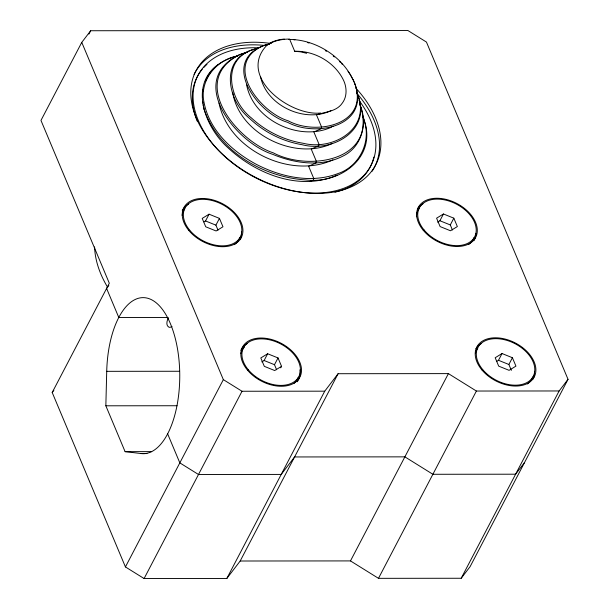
<?xml version="1.0" encoding="UTF-8"?>
<svg xmlns="http://www.w3.org/2000/svg" width="609" height="609" viewBox="0 0 609 609"><rect width="100%" height="100%" fill="white"/><g stroke="black" fill="none" stroke-linecap="round" stroke-linejoin="round"><path stroke-width="0.91" d="M202.477 97.158L202.485 95.666M105.844 405.8L106.72 371.33A78.028 36.548 89.9 0 1 145.186 297.755A78.028 36.548 89.9 0 1 179.708 379.986A78.028 36.548 89.9 0 1 141.242 453.56L125.096 451.65L105.844 405.8L177.052 405.739M202.812 91.251L203.018 89.812M205.256 81.545C207.89 74.785 212.518 68.878 218.258 64.47A89.34 58.852 27.6 0 1 237.814 55.937M168.35 317.791C167.026 320.578 165.511 325.442 168.959 327.223A2.969 2.055 -30.6 0 0 170.36 327.223L172.02 326.515M81.766 42.379L40.97 120.422L109.316 283.231L52.199 392.493L125.431 566.933L144.097 578.55L226.822 578.474L240.182 561.011L338.094 373.713L448.399 373.614L476.398 391.039L559.123 390.963L568.03 379.323L426.452 42.067L407.786 30.45L90.672 30.739L81.766 42.379L223.343 379.635L242.017 391.252L324.742 391.176L338.094 373.713M88.922 34.096L90.672 30.739M204.007 221.889L205.53 220.96L209.062 214.193L219.446 218.387L222.97 226.776L216.111 230.978L205.735 226.792L202.211 218.403L209.062 214.193M218.022 230.187L215.906 225.147L219.446 218.387M125.431 566.933L223.343 379.635M144.097 578.55L242.017 391.252M261.824 361.913L264.116 360.513L267.648 353.753L278.031 357.94L281.548 366.329L280.764 367.836M276.608 369.739L274.492 364.7L278.031 357.94M226.822 578.474L324.742 391.176M437.627 222.148L439.911 220.747L443.451 213.98L453.827 218.174L457.351 226.563L450.5 230.765L440.117 226.578L436.592 218.189L443.451 213.98M452.411 229.974L450.295 224.934L453.827 218.174M240.182 561.011L350.479 560.912L448.399 373.614M350.479 560.912L378.486 578.337L476.398 391.039M496.974 361.236L498.497 360.3L502.037 353.54L512.413 357.727L515.937 366.116L509.078 370.325L498.702 366.131L495.178 357.742L502.037 353.54M511.347 370.363L508.88 364.486L512.413 357.727M378.486 578.337L461.211 578.261L559.123 390.963M568.03 379.323L470.118 566.621L461.211 578.261M108.821 285.53L106.598 288.438L118.801 317.51L167.749 317.464M52.199 392.493L53.866 390.308M524.509 462.566L515.61 474.205L432.885 474.282L404.878 456.857L294.581 456.956L281.221 474.419L198.496 474.495L179.83 462.878L167.62 433.806M218.258 64.47C188.295 85.549 205.69 128.088 228.017 147.812C256.077 174.06 300.031 191.576 337.196 175.072M332.354 126.626L333.1 126.154M267.648 353.753L260.797 357.955L264.314 366.344L274.697 370.538L281.548 366.329M330.923 110.693C304.477 123.353 266.24 105.517 260.485 76.43M331.585 127.083C299.415 142.095 253.367 120.14 246.622 84.879M332.24 143.473C294.832 161.187 238.865 133.752 232.691 92.302M332.895 159.87C290.12 179.625 228.322 149.525 218.989 102.99M238.309 55.312C188.554 81.895 237.434 141.227 273.258 152.836C308.329 171.35 376.012 161.157 361.053 107.93M239.573 54.749C185.745 79.832 235.302 142.346 272.581 154.29C294.611 163.486 321.301 167.361 343.27 155.919C361.19 147.226 367.76 124.472 360.627 106.545M288.818 39.41C315.797 39.349 343.339 56.835 354.019 81.91M320.608 113.023C289.937 116.243 237.304 76.673 266.681 45.469A53.295 35.101 27.6 0 1 289.564 39.067L294.695 51.278C314.792 50.577 335.399 62.567 343.857 80.974C346.947 88.023 347.1 96.877 342.235 103.187C336.374 111.805 325.16 111.713 316.482 114.873L321.605 127.075L321.369 128.636L313.863 131.993L318.987 144.196L318.751 145.757L311.237 149.114L316.368 161.316L316.124 162.877L308.618 166.227L313.742 178.437L313.506 179.998L310.126 181.505M238.545 55.137L242.169 53.721M251.959 50.007C220.001 61.083 230.179 101.528 251.41 117.948C265.691 131.239 283.984 140.192 303.244 143.29C334.501 151.116 372.959 127.068 356.516 92.02M239.847 54.597L247.703 52.039M264.07 45.424C221.493 63.092 259.426 112.284 288.224 120.833C316.17 136.051 369.899 124.548 354.636 83.106M252.126 49.946L257.995 48.103M254.303 49.162C219.202 58.563 227.066 100.394 249.804 118.618C264.116 132.191 282.561 141.379 302.011 144.698C334.143 153.141 373.941 128.362 356.478 92.317M265.09 45.074C219.21 61.265 257.249 113.518 287.539 122.287C315.911 137.672 370.074 126.215 355.009 84.164M242.534 53.622L246.774 52.397M264.116 45.447L269.391 43.909M254.547 49.146L258.353 48.164M265.174 45.112L269.612 44.031M237.419 55.975C216.233 59.735 199.143 80.753 204.061 102.556C209.382 130.349 232.12 151.298 256.1 164.217C280.916 177.112 311.427 183.781 338.322 173.451C358.975 166.379 370.98 142.727 364.593 121.869M106.72 371.33L179.579 371.262M125.096 451.65L151.679 451.627M141.242 453.56L146.921 453.56M294.695 51.278L300.58 51.834L306.685 53.288M293.713 39.684L294.962 39.813M307.72 42.615L309.007 43.033M439.911 220.747L450.295 224.934M205.53 220.96L215.906 225.147M498.497 360.3L508.88 364.486M264.116 360.513L274.492 364.7M325.259 50.593L326.447 51.323M333.26 56.097L334.341 56.949M339.457 61.448L340.423 62.392M341.36 63.344L342.281 64.303M348.043 71.337L350.129 74.458M350.769 75.516L353.053 79.771M353.342 79.939L354.864 84.05M359.645 103.774L360.391 106.126M362.736 115.687L363.999 119.775M362.972 116.646L363.504 118.207M360.155 105.159L360.863 107.519M204.19 109.529C218.486 151.314 263.134 177.036 305.672 179.952C339.807 184.215 377.131 157.602 364.197 120.331M363.756 118.785L364.448 121.336M204.152 109.506L203.162 104.817M202.744 101.726L202.926 103.264M266.506 45.325A53.721 34.089 30.1 0 1 284.312 39.067M373.873 157.069A97.531 64.242 27.6 0 1 334.965 192.208M197.209 121.145A97.531 64.242 27.6 0 1 202.249 69.236M203.924 67.333A97.531 64.242 27.6 0 1 206.961 64.348M358.929 100.34A97.531 64.242 27.6 0 1 329.066 192.048A97.531 64.242 27.6 0 1 200.285 124.822A97.531 64.242 27.6 0 1 258.315 47.822M107.648 287.311A117.035 77.092 27.6 0 1 94.585 246.873M357.361 93.923A101.437 66.815 27.6 0 1 372.145 171.205M194.065 74.465A101.437 66.815 27.6 0 1 264.877 45.477M355.922 88.191A101.437 66.815 27.6 0 1 335.178 191.805A101.437 66.815 27.6 0 1 196.509 118.572A101.437 66.815 27.6 0 1 271.363 43.536M299.917 369.846A32.384 21.33 27.6 0 1 297.207 381.79M240.837 350.304A32.384 21.33 27.6 0 1 247.208 343.575M475.941 348.751A32.384 21.33 27.6 0 1 481.597 343.362M534.504 371.307A32.384 21.33 27.6 0 1 533.172 378.973M182.258 210.752A32.384 21.33 27.6 0 1 188.63 204.023M241.529 231.96A32.384 21.33 27.6 0 1 240.205 239.626M417.355 209.191A32.384 21.33 27.6 0 1 423.011 203.809M475.956 233.384A32.384 21.33 27.6 0 1 473.871 240.761M532.73 376.979A31.211 20.561 27.6 0 1 527.371 383.982M475.37 353.304A31.211 20.561 27.6 0 1 477.852 347.998M298.341 377.192A31.211 20.561 27.6 0 1 294.208 383.244M240.989 353.517A31.211 20.561 27.6 0 1 244.43 347.077M474.145 237.426A31.211 20.561 27.6 0 1 468.793 244.422M416.419 216.766A31.211 20.561 27.6 0 1 419.266 208.445M239.756 237.639A31.211 20.561 27.6 0 1 234.404 244.635M182.144 215.449A31.211 20.561 27.6 0 1 184.877 208.659M247.452 370.059A32.384 21.33 27.6 0 0 299.43 377.923A32.384 21.33 27.6 0 0 266.643 338.444A32.384 21.33 27.6 0 0 247.452 370.059M481.833 369.846A32.384 21.33 27.6 0 0 533.811 377.709A32.384 21.33 27.6 0 0 501.024 338.231A32.384 21.33 27.6 0 0 481.833 369.846M188.866 230.507A32.384 21.33 27.6 0 0 240.844 238.37A32.384 21.33 27.6 0 0 208.057 198.884A32.384 21.33 27.6 0 0 188.866 230.507M423.255 230.293A32.384 21.33 27.6 0 0 475.226 238.157A32.384 21.33 27.6 0 0 442.439 198.679A32.384 21.33 27.6 0 0 423.255 230.293M482.693 369.564A31.211 20.561 27.6 0 0 532.791 377.138A31.211 20.561 27.6 0 0 501.192 339.084A31.211 20.561 27.6 0 0 482.693 369.564M248.305 369.777A31.211 20.561 27.6 0 0 298.402 377.352A31.211 20.561 27.6 0 0 266.803 339.297A31.211 20.561 27.6 0 0 248.305 369.777M424.108 230.004A31.211 20.561 27.6 0 0 474.205 237.586A31.211 20.561 27.6 0 0 442.606 199.531A31.211 20.561 27.6 0 0 424.108 230.004M189.726 230.217A31.211 20.561 27.6 0 0 239.824 237.799A31.211 20.561 27.6 0 0 208.217 199.744A31.211 20.561 27.6 0 0 189.726 230.217"/></g></svg>
